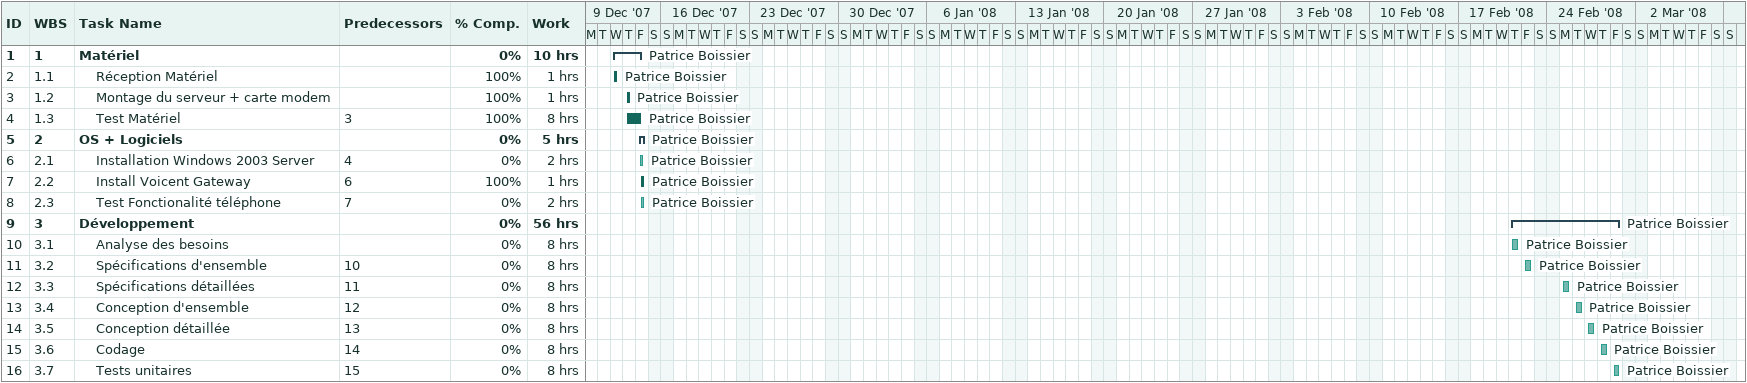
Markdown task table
| ID | WBS | Task | Start | Finish | Predecessors | Resources | % complete | Work (h) |
|---|---|---|---|---|---|---|---|---|
| 1 | 1 | **Matériel** | 2007-12-12 | 2007-12-14 |  | Patrice Boissier | 0 | 10 |
| 2 | 1.1 | Réception Matériel | 2007-12-12 | 2007-12-12 |  | Patrice Boissier | 100 | 1 |
| 3 | 1.2 | Montage du serveur + carte modem | 2007-12-13 | 2007-12-13 |  | Patrice Boissier | 100 | 1 |
| 4 | 1.3 | Test Matériel | 2007-12-13 | 2007-12-14 | 3 | Patrice Boissier | 100 | 8 |
| 5 | 2 | **OS + Logiciels** | 2007-12-14 | 2007-12-14 |  | Patrice Boissier | 0 | 5 |
| 6 | 2.1 | Installation Windows 2003 Server | 2007-12-14 | 2007-12-14 | 4 | Patrice Boissier | 0 | 2 |
| 7 | 2.2 | Install Voicent Gateway | 2007-12-14 | 2007-12-14 | 6 | Patrice Boissier | 100 | 1 |
| 8 | 2.3 | Test Fonctionalité téléphone | 2007-12-14 | 2007-12-14 | 7 | Patrice Boissier | 0 | 2 |
| 9 | 3 | **Développement** | 2008-02-21 | 2008-02-29 |  | Patrice Boissier | 0 | 56 |
| 10 | 3.1 | Analyse des besoins | 2008-02-21 | 2008-02-21 |  | Patrice Boissier | 0 | 8 |
| 11 | 3.2 | Spécifications d'ensemble | 2008-02-22 | 2008-02-22 | 10 | Patrice Boissier | 0 | 8 |
| 12 | 3.3 | Spécifications détaillées | 2008-02-25 | 2008-02-25 | 11 | Patrice Boissier | 0 | 8 |
| 13 | 3.4 | Conception d'ensemble | 2008-02-26 | 2008-02-26 | 12 | Patrice Boissier | 0 | 8 |
| 14 | 3.5 | Conception détaillée | 2008-02-27 | 2008-02-27 | 13 | Patrice Boissier | 0 | 8 |
| 15 | 3.6 | Codage | 2008-02-28 | 2008-02-28 | 14 | Patrice Boissier | 0 | 8 |
| 16 | 3.7 | Tests unitaires | 2008-02-29 | 2008-02-29 | 15 | Patrice Boissier | 0 | 8 |
